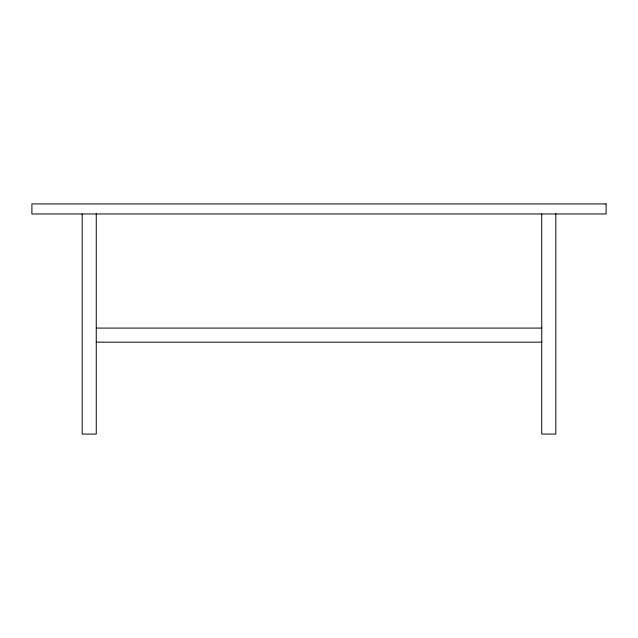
<?xml version="1.0" encoding="UTF-8"?>
<svg xmlns="http://www.w3.org/2000/svg" width="638" height="638" viewBox="0 0 638 638"><rect width="100%" height="100%" fill="white"/><g stroke="black" fill="none" stroke-linecap="round" stroke-linejoin="round"><path stroke-width="0.96" d="M96.258 328.084L541.742 328.084M96.258 342.167L541.742 342.167M555.818 213.714L555.818 434.087L541.742 434.087L541.742 213.961M96.258 213.714L96.258 434.087L82.182 434.087L82.182 213.961M606.1 203.913L31.9 203.913L31.9 213.961L606.1 213.961L606.1 203.913"/></g></svg>
